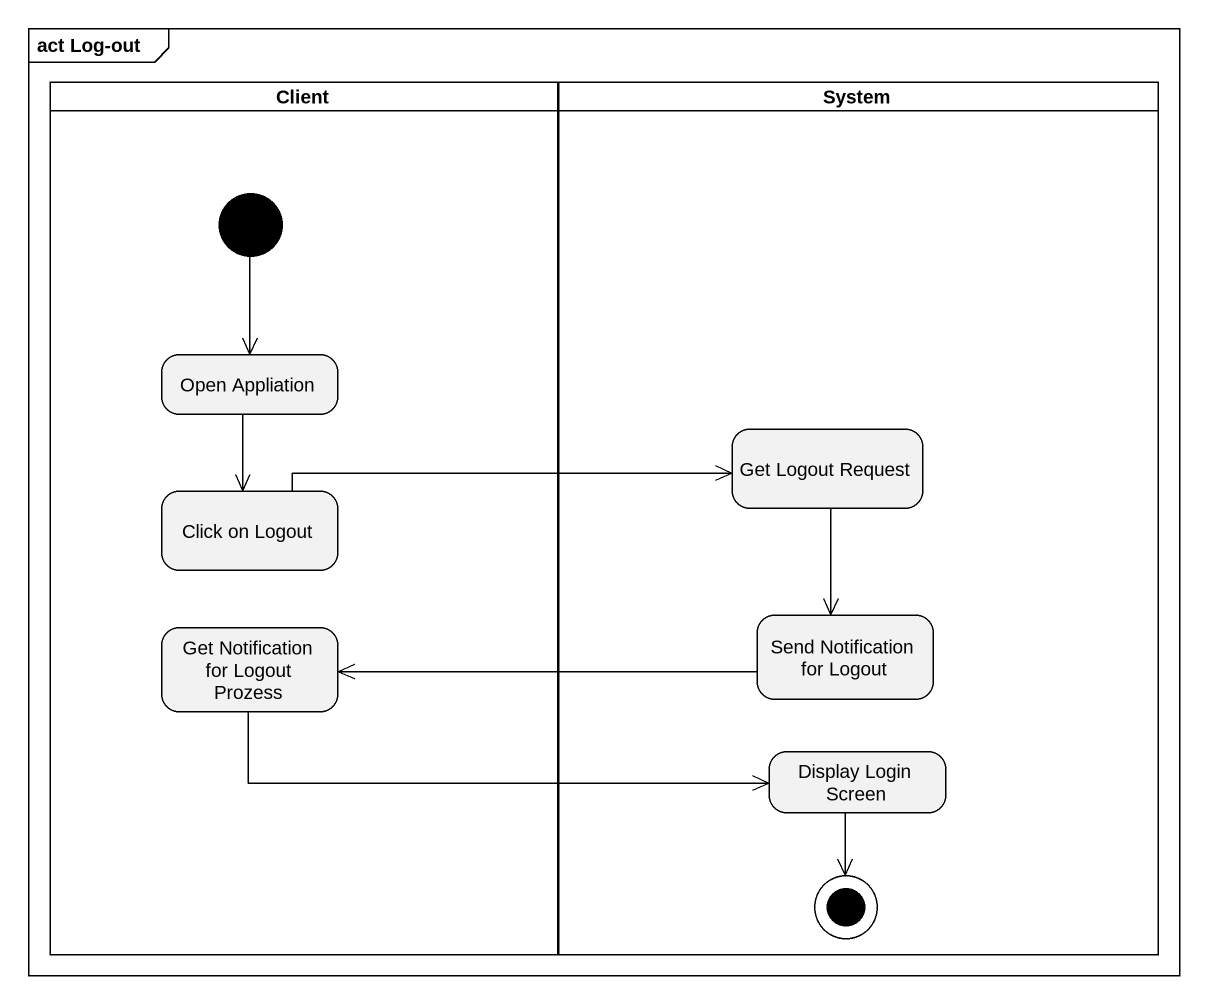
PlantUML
@startuml
mainframe act Log-out
hide empty description
state Client <<partition>> {
  state "Open Appliation" as Open_Appliation
  state "Click on Logout" as Click_on_Logout
  state "Get Notification for Logout Prozess" as Get_Notification_for_Logout
  [*] --> Open_Appliation
}
state System <<partition>> {
  state "Get Logout Request" as Get_Logout_Request
  state "Send Notification for Logout" as Send_Notification_for_Logout
  state "Display Login Screen" as Display_Login_Screen
  Display_Login_Screen --> [*]
}
Open_Appliation --> Click_on_Logout
Get_Logout_Request --> Send_Notification_for_Logout
Click_on_Logout -right-> Get_Logout_Request
Get_Notification_for_Logout -right-> Display_Login_Screen
Send_Notification_for_Logout -left-> Get_Notification_for_Logout
@enduml
